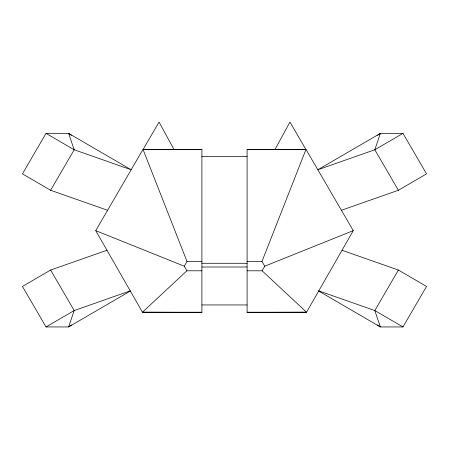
<?xml version="1.0" encoding="UTF-8"?>
<svg xmlns="http://www.w3.org/2000/svg" width="449" height="449" viewBox="0 0 449 449"><rect width="100%" height="100%" fill="white"/><g stroke="black" fill="none" stroke-linecap="round" stroke-linejoin="round"><path stroke-width="0.67" d="M247.096 270.792L262.104 270.792L264.736 266.195L261.98 261.47L305.982 149.394L247.096 149.394L247.096 312.414L306.544 312.212L353.262 230.64L305.982 149.394M275.057 149.394L289.953 122.055L305.864 149.394L247.096 149.601M46.023 133.37L74.192 149.764L131.164 169.767L68.618 133.37L46.023 133.37L22.45 173.875L50.619 190.269L107.592 210.272M50.619 190.269L74.192 149.764L68.618 133.37L71.481 135.357M95.738 230.64L143.018 149.394L201.904 149.394L201.904 312.414L142.456 312.212L95.738 230.64L184.264 266.195L186.896 270.792L201.904 270.792M184.264 266.195L187.02 261.47L143.018 149.394M398.381 270.045L374.808 310.551L380.382 326.945L402.978 326.945L426.55 286.44L398.381 270.045L342.026 250.261M186.896 270.792L142.456 312.212L201.904 312.212M71.481 324.958L68.618 326.945L46.023 326.945L22.45 286.44L50.619 270.045L106.974 250.261M377.519 135.357L380.382 133.37L402.978 133.37L426.55 173.875L398.381 190.269L341.408 210.272M46.023 326.945L74.192 310.551L130.238 290.873M130.328 291.036L68.618 326.945L74.192 310.551L50.619 270.045M402.978 133.37L374.808 149.764L317.836 169.767L380.382 133.37L374.808 149.764L398.381 190.269M264.736 266.195L353.262 230.64M201.904 156.656L247.096 156.656M187.02 261.47L201.904 261.47M247.096 261.47L261.98 261.47M201.904 263.277L247.096 263.277M201.904 266.998L247.096 266.998M201.904 304.955L247.096 304.955M247.096 312.212L306.544 312.212L262.104 270.792M201.904 149.601L143.136 149.394L159.047 122.055L173.943 149.394M318.762 290.873L374.808 310.551L402.978 326.945M318.672 291.036L380.382 326.945L377.519 324.958"/></g></svg>
